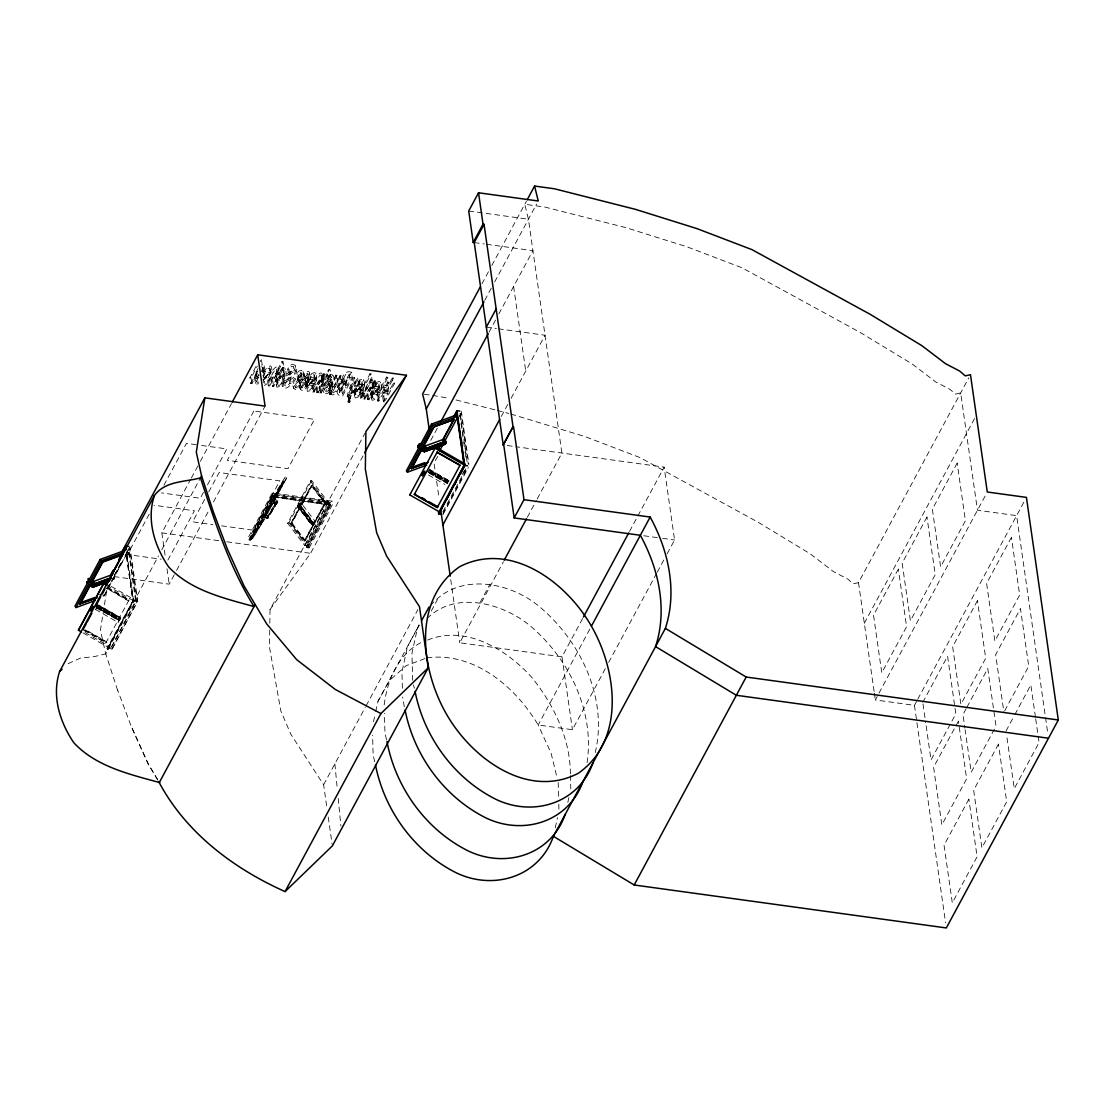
<?xml version="1.0" encoding="UTF-8"?>
<svg xmlns="http://www.w3.org/2000/svg" width="1114" height="1114" viewBox="0 0 1114 1114"><rect width="100%" height="100%" fill="white"/><g stroke="black" fill="none" stroke-linecap="round" stroke-linejoin="round"><path stroke-width="0.75" stroke-dasharray="5 3.75" d="M274.295 497.178C271.607 493.237 268.265 501.105 272.303 500.868M282.274 380.988C281.369 372.703 294.11 373.566 293.553 366.353L291.395 366.409L288.972 369.291L289.793 375.084L288.596 374.917L287.76 369.124C291.436 359.822 299.722 366.046 295.683 374.207C294.319 380.375 285.295 379.164 284.711 385.5L286.785 386.363L289.877 383.244L289.055 377.451L290.253 377.618L291.088 383.411C288.373 389.803 280.143 390.457 282.274 380.988C283.959 385.152 289.334 380.194 290.253 377.618M283.109 386.781C282.859 377.2 299.986 378.314 293.831 367.007M269.727 630.051L269.463 647.123L280.798 710.843L290.768 734.154L323.617 784.757L327.015 808.527M269.825 623.227L270.034 609.567L365.086 433.04M293.748 388.494C291.381 385.444 310.514 374.443 298.886 379.944L298.051 374.151C304.985 369.305 297.828 377.897 294.333 378.732C289.724 384.065 295.419 395.651 300.153 385.848L299.332 380.055L297.73 379.777L296.895 373.984C297.758 369.486 305.542 368.957 302.103 374.429C298.719 379.122 289.362 379.428 296.046 387.964L298.998 385.695L298.176 379.902L295.948 382.102L294.444 381.503M302.911 371.547C308.118 380.807 298.037 382.018 295.28 387.296M308.007 379.192L312.574 379.818L313.41 385.611L308.829 384.984L308.007 379.192L311.906 373.399L315.541 372.299C318.785 378.663 315.109 390.903 307.367 391.362L305.918 380.96L304.317 380.682L303.481 374.889C304.359 370.391 312.129 369.862 308.703 375.334C305.32 380.027 295.962 380.334 302.632 388.87L305.598 386.6L304.763 380.807L302.535 383.007L301.031 382.408M332.348 382.659L330.997 382.074L328.992 384.079L327.46 373.956L326.305 373.803L327.836 383.926L329.438 384.191L330.259 389.997C327.251 397.67 320.038 391.78 326.625 387.226C334.103 388.689 333.768 371.254 328.17 378.287L327.001 378.133C327.864 373.636 335.648 373.106 332.223 378.565C328.839 383.272 319.467 383.564 326.151 392.114L329.103 389.83L328.282 384.038L326.054 386.238L324.55 385.653M333.016 375.683C338.224 384.957 328.143 386.168 325.385 391.446M295.391 365.81C295.6 375.71 278.472 373.608 284.711 385.5M278.013 368.024L277.985 368.901L281.884 361.646L283.04 361.813L283.875 367.606L273.626 386.628L272.47 386.474L271.635 380.668C271.398 378.022 280.491 370.168 275.604 368.831L268.641 380.264L269.463 386.057L268.307 385.89L267.485 380.097C268.613 375.265 279.948 356.438 278.806 374.694L282.719 367.439L281.884 361.646M278.806 374.694C276.286 366.186 268.836 386.711 268.307 385.89M303.44 501.161C306.044 500.311 299.791 501.342 303.537 501.203C305.139 499.253 298.455 508.081 301.908 503.333M342.054 379.484C342.304 375.028 346.593 370.015 351.467 372.285L352.289 378.078L342.583 396.111C333.838 396.988 336.344 382.45 342.277 380.208L342.054 379.484L343.098 386.001L340.104 388.605L337.946 393.994M322.419 375.084C320.024 366.395 312.366 387.031 311.934 386.224L312.755 392.017L313.911 392.17L320.874 380.737C325.761 382.074 316.682 389.942 316.919 392.588L318.075 392.741L325.288 379.345L324.453 373.552L323.366 373.399L322.419 375.084L323.255 380.877L324.188 379.192L323.366 373.399M323.255 380.877L322.461 374.179M373.26 382.074C370.865 373.385 363.206 394.022 362.76 393.214L363.596 399.007L364.751 399.16L371.714 387.742C376.602 389.078 367.509 396.932 367.745 399.578L368.901 399.745L376.114 386.335L375.293 380.542L374.193 380.389L373.26 382.074L374.081 387.867L375.028 386.182L374.193 380.389M374.081 387.867L373.287 381.169M280.756 378.161L279.92 372.368C290.281 361.521 276.787 388.118 277.456 376.936L276.369 376.783L275.506 380.027L276.885 387.171C284.404 386.391 288.206 374.415 284.878 368.066L282.232 368.288L278.834 372.215L279.656 378.008L280.756 378.161C292.147 367.383 274.796 398.909 276.968 378.871M301.866 388.201L303.356 385.347L308.968 382.032L310.221 377.688L307.311 377.312L304.317 380.682M261.581 366.743L262.723 367.62L261.748 371.004M262.723 367.62L263.35 374.833M263.029 375.738L266.566 369.597L269.699 367.857L269.811 370.043L267.221 375.181L264.826 377.632L263.155 376.936L263.99 382.729C267.304 367.397 276.843 375.766 264.686 383.648M258.921 382.046C254.284 384.372 255.385 373.844 257.445 371.394M256.693 381.726L258.88 376.142M312.574 379.818C312.129 381.893 307.199 386.391 307.394 381.907L305.96 384.093L306.796 389.9M307.394 381.907C306.211 389.385 310.068 392.532 313.41 385.611M360.309 386.391C359.864 388.452 354.934 392.964 355.129 388.48L353.695 390.666L355.101 397.935C362.844 397.475 366.52 385.221 363.261 378.857L359.641 379.971L355.742 385.75L356.564 391.543L361.145 392.184L360.309 386.391L355.742 385.75M355.129 388.48C353.932 395.957 357.803 399.091 361.145 392.184M371.992 391.585L372.048 390.805L370.628 393.005L372.034 400.26C379.777 399.801 383.439 387.561 380.194 381.197L376.56 382.297L372.661 388.09L377.242 388.716L378.064 394.509C375.362 400.01 370.725 400.427 371.992 391.585C373.037 394.913 376.574 390.332 377.242 388.716M372.048 390.805L372.912 398.018M276.342 385.82L277.191 382.575L276.369 376.783M338.767 386.892L341.33 382.074L345.103 381.726L345.925 387.519L342.43 394.008L339.826 393.423L338.767 386.892L341.608 388.215L345.103 381.726M339.603 392.699L342.151 387.867L345.925 387.519M348.696 394.426C350.339 395.094 351.592 401.179 349.726 400.636C345.243 391.515 355.004 385.138 359.098 378.314L357.845 378.147L350.743 387.951L351.578 393.743L358.666 383.94L357.845 378.147M349.518 400.218L350.381 397.03L359.933 384.107L359.098 378.314M350.52 400.817L349.518 402.669L348.236 402.488L347.303 394.885L353.347 377.521L354.586 377.688L355.408 383.494L351.578 393.743M348.028 401.778L354.182 383.313L353.347 377.521M277.804 384.664L276.787 371.129M300.334 389.399C297.981 386.349 317.1 375.348 305.473 380.849L304.651 375.056C311.572 370.21 304.428 378.802 300.933 379.651C296.31 384.971 302.005 396.556 306.74 386.753L305.598 386.6M331.512 376.866C328.477 381.935 318.757 383.467 323.854 392.643M354.531 396.459L353.834 389.468M371.449 398.798L370.753 391.794M272.665 500.242L270.939 498.933M343.474 378.607L345.758 374.318L349.225 374.067L350.047 379.86L346.955 385.611L344.546 385.068L343.474 378.607L346.12 379.818L349.225 374.067M344.31 384.4L346.579 380.111L350.047 379.86M106.582 591.186L100.413 630.259L105.705 653.918M316.919 392.588L316.084 386.795C315.847 384.149 324.94 376.281 320.038 374.945L313.076 386.377L313.911 392.17M367.745 399.578L366.924 393.785C366.687 391.139 375.78 383.286 370.878 381.949L363.916 393.367L364.751 399.16M337.055 375.279L331.805 385.026L332.808 392.81L335.439 391.474L340.898 381.489L340.062 375.697L341.218 375.85L342.054 381.642C341.051 386.238 329.605 405.259 330.524 387.352L329.786 388.675L330.607 394.467L329.521 394.314L328.686 388.521L335.899 375.126L337.055 375.279L337.89 381.072L332.501 392.379M313.549 377.924L310.179 377.465L313.87 373.844L314.385 383.717L311.001 383.258L309.497 372.452M314.496 375.014L315.318 380.807L314.385 383.717M362.231 381.587L361.284 384.497L362.12 390.29L358.736 389.83L357.9 384.038L359.933 381.211L362.106 380.751L363.053 387.38L362.12 390.29M379.15 383.912L378.217 386.823L379.052 392.615L375.669 392.156L374.833 386.363L376.852 383.55L379.025 383.091L379.985 389.705L379.052 392.615M327.767 371.185C329.8 365.127 332.306 374.958 329.619 377.117C326.318 376.852 327.6 371.241 329.8 369.458M328.602 376.978L329.605 375.112L330.635 375.251M373.469 721.802L375.334 713.294M375.71 711.595L377.938 701.402L419.129 624.912L417.513 627.892L411.943 653.375L412.723 681.726M384.177 704.939C387.185 680.278 398.158 654.21 421.259 642.472M555.259 827.841L557.487 817.634M567.82 802.484L568.934 797.387M587.078 762.7C594.876 710.467 568.377 657.163 528.342 624.313C500.562 602.688 455.403 590.921 427.442 618.131M595.21 752.618C608.23 698.144 580.338 640.258 538.341 605.738C508.054 581.118 457.645 572.54 430.269 605.932M263.196 376.295L263.377 375.515M273.974 497.763C271.287 498.362 273.39 495.187 272.568 496.872M300.251 505.185C299.889 499.991 295.447 509.112 299.945 505.603C298.942 500.673 305.027 504.182 300.251 505.185L313.466 522.396L312.338 524.513L298.023 505.84M303.314 500.98C300.139 507.441 306.42 498.682 301.936 501.551M350.743 387.951L354.586 377.688M262.444 372.076L264.185 365.907L263.057 364.835L261.553 365.141M263.364 380.166L267.917 373.218L270.451 371.658L271.9 371.965C272.958 377.033 268.934 383.146 264.394 385.5M276.119 502.72C270.089 498.947 277.665 506.438 277.275 500.548L266.608 518.219L264.394 516.938L274.239 500.632L276.954 502.358L267.43 518.692L277.762 501.606L268.293 516.423M277.275 500.548L275.019 499.337L274.378 500.367L276.676 501.592M272.596 500.353C269.31 500.659 269.936 495.646 272.429 496.941M274.016 497.707L273.891 495.479L285.309 476.889L286.785 477.739L264.06 519.946L252.641 538.535L249.968 537.519L273.125 494.532L330.538 502.428L306.475 547.239L307.673 547.406L330.83 504.405L273.403 496.51M300.515 504.196L301.908 503.333M96.472 608.077L119.087 620.707L120.744 617.741L98.533 604.944M107.111 588.624L109.52 584.168M114.324 575.242L120.73 563.35M126.328 552.934L128.737 548.478L136.256 601.045L110.648 648.627L135.63 600.822L128.416 550.441L103.268 597.146L103.115 596.06L103.992 596.185L129.614 548.603L137.147 601.17L111.679 649.838L107.264 649.239L107.111 648.139L133.694 599.318L108.699 584.934M107.097 589.028L113.628 576.913M114.436 575.395L120.966 563.28M125.033 555.719L129.934 546.626L137.774 601.379L111.679 649.838M163.911 485.203L186.442 443.358L198.222 444.973M113.795 579.642L114.742 577.038L113.684 579.628M149.206 514.208L127.469 554.563L161.154 559.2M165.039 555.092L161.85 532.854L190.522 479.591M191.343 478.059L199.545 462.853M200.367 461.321L231.503 403.491M82.965 629.786L105.83 642.945L129.168 599.764L106.303 586.605M95.581 609.497L118.028 622.42L119.95 618.618L96.584 605.362M257.418 373.399L251.903 383.634L250.747 383.481L249.926 377.688L257.014 364.515M251.903 383.634L251.082 377.841L257.376 366.144M126.815 553.198L133.61 600.683L107.988 648.264L133.694 599.318M107.264 649.239L133.36 600.78L126.745 554.577M250.747 383.481L257.835 370.308M117.611 690.332L105.76 653.821L158.48 555.9M161.781 549.787L200.492 477.878M263.447 372.508L267.095 367.425L270.34 365.838L271.468 366.91L272.303 372.703M263.183 378.036L265.076 372.814L264.185 365.907M203.514 492.263L200.297 498.237L161.572 492.903M207.538 484.785L226.852 448.914L199.907 445.21M167.88 560.119L194.435 510.797L154.024 505.241M204.684 499.42L192.625 521.839L212.83 524.624M208.708 491.942L219.18 472.517L279.795 480.858L253.24 530.18L221.24 525.78M269.463 386.057L276.425 374.624C281.327 375.961 272.234 383.815 272.47 386.474M273.626 386.628L272.791 380.835L283.04 361.813M114.157 576.592L169.203 584.168L175.747 571.997M176.569 570.479L208.527 511.131M213.442 501.996L265.076 406.123M308.829 384.984L313.535 378.495L315.708 377.757L316.724 378.844M311.001 383.258L313.911 379.79L315.318 380.807M312.755 392.017C314.761 392.072 318.785 374.401 323.283 379.971M318.075 392.741L317.239 386.948L324.453 373.552M319.913 392.991L327.126 379.596L328.282 379.749L321.069 393.158L319.913 392.991L319.091 387.199L326.305 373.803M321.069 393.158L320.247 387.366L327.46 373.956M248.687 536.697L272.262 492.917L332.069 501.147L332.543 504.447L308.968 548.227L307.77 548.06L307.297 544.76L330.454 501.773L273.027 493.864L249.884 536.864L250.358 540.165L249.16 539.998L248.687 536.697L249.884 536.864M249.16 539.998L272.735 496.217L272.262 492.917M264.06 519.946L262.444 519.054L282.9 481.067L284.376 481.916L275.506 496.384L273.891 495.479L250.26 539.51L251.458 539.663L251.165 537.686L273.891 495.479L328.922 503.055L329.201 505.032L272.276 496.482L270.925 499.016M250.358 540.165L273.501 497.164L273.027 493.864M329.521 394.314L336.734 380.918L335.899 375.126M251.458 539.663L285.309 476.889M340.062 375.697L334.604 385.681L333.17 387.115L331.68 386.586M252.641 538.535L275.506 496.384M341.218 375.85C338.74 377.409 335.787 392.142 330.524 388.09M284.376 481.916L263.921 519.904L255.05 534.358L253.574 533.509M266.859 517.759L267.666 515.879M266.608 518.219L267.736 516.102M267.151 518.539L268.404 516.311M276.216 501.941L275.506 503.25L276.244 503.681L277.483 501.453M276.759 503.709L277.818 501.732M351.467 372.285L341.761 390.318L337.974 389.705L337.11 388.187M349.518 402.669L348.696 396.876L349.685 395.024M356.564 391.543L361.27 385.068L363.442 384.33L364.459 385.416M358.736 389.83L361.646 386.363L363.053 387.38M307.394 545.428L304.916 545.735L287.607 523.19L310.333 480.983L311.614 480.51L328.922 503.055L306.197 545.261L306.475 547.239M287.607 523.19L288.902 522.717L311.614 480.51M299.053 504.419L297.675 506.619L311.558 524.778L312.992 522.577L298.803 504.503L312.992 522.577M312.226 523.427L299.958 505.199L298.608 506.759L299.638 504.67L298.858 506.118M359.766 392.796L370.015 373.775L371.171 373.942L371.992 379.735L361.758 398.756L360.602 398.589L359.766 392.796L360.922 392.964L371.171 373.942M290.67 523.58L311.126 485.593L312.407 485.133L325.859 502.665L305.417 540.652L304.122 541.112L290.67 523.58L291.952 523.107L312.407 485.133M360.602 398.589L370.837 379.568L370.015 373.775M363.596 399.007C365.587 399.063 369.625 381.392 374.123 386.962M368.901 399.745L368.08 393.938L375.293 380.542M378.064 394.509L373.496 393.883L378.203 387.394L380.361 386.655L381.392 387.742M375.669 392.156L378.579 388.689L379.985 389.705M384.608 401.903L383.411 401.736L387.895 393.395L387.073 387.602L382.492 386.976L383.313 392.769L378.83 401.11L377.618 400.943L376.797 395.15L386.502 377.117L387.714 377.284L388.535 383.077L384.358 390.819L388.939 391.46L393.117 383.703L392.295 377.911L393.493 378.078L394.314 383.87L385.416 400.399M378.83 401.11L377.994 395.317L382.492 386.976M384.358 390.819L383.536 385.026L387.714 377.284M311.586 523.664L312.937 522.104L311.558 524.736L297.633 506.578M377.618 400.943L387.338 382.91L386.502 377.117M298.162 505.589L312.393 524.026L313.173 522.577M304.122 541.112L324.578 503.138L325.859 502.665M383.411 401.736L382.575 395.943L387.073 387.602M388.939 391.46L388.118 385.667L392.295 377.911M384.4 400.455L383.773 396.111L393.493 378.078M304.916 545.735L327.627 503.528L328.922 503.055M308.968 548.227L308.494 544.927L332.069 501.147M307.77 548.06L330.928 505.074L330.454 501.773M270.034 609.567L310.583 553.324L363.846 454.401M481.93 283.847L488.517 271.607M491.817 265.494L526.407 201.244M484.757 300.32L491.344 288.08M494.644 281.953L536.6 204.029M430.77 440.364L437.329 428.18M489.004 332.195L495.577 320.01M498.849 313.911L532.924 250.65L485.969 244.189M437.774 456.378L434.655 461.809L434.502 460.723M459.4 416.232L461.001 413.252L468.284 464.134M462.143 474.522L464.58 469.997M442.829 511.799L466.042 468.674M442.912 513.401L467.727 467.309M443.066 514.501L468.34 467.56M501.314 416.441L507.831 404.34M511.075 398.297L545.038 335.23L498.083 328.769M323.617 784.757L365.267 707.39M366.088 705.872L417.834 609.748M431.299 610.987L437.44 599.555M480.037 602.59L490.049 584.014M582.594 618.59L561.999 656.842L459.762 642.778L503.417 561.679M527.312 517.314L536.363 500.478M537.199 498.947L561.902 453.05L528.426 219.221L524.778 204.294L544.69 207.023L625.734 227.604L687.046 246.807L742.119 267.847L860.398 332.571L912.074 363.916L935.802 381.991L949.866 389.301L955.436 394.105L960.658 392.936L977.465 510.24L1016.609 515.629L1047.745 733.082M629.549 531.378L664.153 467.128L515.712 446.7M589.793 629.145L538.187 724.991L551.11 753.203L557.014 777.614M427.024 657.803C474.369 651.787 515.336 686.656 538.187 724.991L572.429 729.712L605.375 668.511M608.676 662.384L656.452 573.64M657.288 572.123L663.874 559.882M667.175 553.755L674.583 539.984L664.153 467.128M874.086 691.432L858.504 582.65L968.846 377.743M864.325 623.269L974.653 418.349M916.919 700.748L914.455 705.343L875.312 699.954L985.639 495.048M917.741 699.23L1024.783 500.437M922.782 702.321L947.582 656.243L955.84 713.865L951.036 722.777M950.242 724.267L931.026 759.943L925.929 724.351M966.158 708.657L962.956 714.603L964.891 728.166M966.952 707.181L987.77 668.525L996.013 726.147M994.412 729.127L971.213 772.225L965.142 729.865M1004.703 710.788L1028.723 666.2L1020.466 608.578L995.651 654.656L1003.909 712.278M1006.026 730.993L1014.019 716.121M1014.826 714.631L1030.826 684.915L1035.449 717.11M419.073 625.567L407.515 646.454L401.945 671.951L402.446 690.29M377.938 701.402L389.482 680.515L406.234 665.629L425.437 658.402M330.607 394.467L331.359 393.145L330.524 387.352M270.758 500.116L271.162 499.378L270.827 500.033M289.793 375.084L292.717 371.965L294.653 372.814M289.055 377.451L285.964 380.57L283.875 379.707M297.73 379.777C298.413 377.757 302.618 373.928 303.732 377.34M327.836 383.926C328.519 381.893 332.724 378.064 333.852 381.475M276.954 502.358L267.694 517.62L266.956 517.202M279.656 378.008L283.736 373.719L286.103 374.596M95.428 609.79L96.626 607.784M129.168 599.764L128.458 600.919L105.593 587.746M98.923 606.169L118.418 619.941L119.198 618.493M118.028 622.42L119.087 620.707M120.34 618.381L119.351 620.289L96.834 607.158M120.744 617.727L96.932 604.317M105.83 642.945L106.526 641.803L85.096 629.466M288.596 374.917C289.445 372.438 294.778 367.3 296.227 371.603M275.13 496.162L284 481.708L263.558 519.695L254.674 534.149L283.262 481.276L253.936 533.731L262.82 519.263M275.367 496.329L286.785 477.739M251.165 537.686L262.584 519.096M266.678 517.648L276.495 501.481L275.715 502.929M277.289 502.72L267.569 518.678L268.627 516.701L265.522 514.835M299.332 380.055C298.566 382.144 294.249 386.098 292.912 382.701M305.918 380.96C305.152 383.049 300.836 387.004 299.499 383.606M329.438 384.191C328.672 386.279 324.355 390.234 323.018 386.85M257.975 368.539L254.354 376.518L255.649 384.191L258.727 383.703M258.81 374.332L256.081 379.164L255.245 383.439M300.293 504.043L300.362 504.837M259.311 375L257.028 376.824L255.872 375.933M258.81 377.145L256.276 378.704L254.41 377.632M306.935 388.702L308.216 387.7M354.656 395.261L355.951 394.272M371.589 397.601L372.884 396.598M261.539 371.449L263.879 370.628L265.007 371.7M302.214 501.676L302.075 500.896M68.121 663.666L80.375 658.096L94.161 656.647L105.76 653.821M427.651 640.063C465.875 624.355 507.009 649.685 532.158 677.813C553.839 705.051 570.243 738.498 570.382 773.882M299.053 503.612L301.086 502.818M299.429 503.667L301.365 502.957M297.911 505.728L299.847 505.018M300.39 504.921L302.326 504.21M313.466 522.396L315.401 521.7L302.186 504.475M312.393 524.026L298.287 505.338M312.338 524.513L314.259 523.803L299.471 504.726M858.504 582.65L853.282 583.833L847.712 579.029L833.648 571.705L809.92 553.63L758.244 522.299L639.965 457.562L584.892 436.535L510.463 413.893M348.696 396.876L347.192 395.985M262.848 379.735C268.056 378.398 271.078 371.881 271.468 366.91M468.716 211.006L528.426 219.221M474.23 242.573L484.284 243.952M486.345 327.154L496.398 328.546M282.719 367.439L283.875 367.606M370.837 379.568L371.992 379.735M287.76 369.124L288.972 369.291M352.289 378.078C347.317 375.697 342.36 381.378 343.098 386.001M387.338 382.91L388.535 383.077M393.117 383.703L394.314 383.87M383.536 385.026L388.118 385.667M296.895 373.984L298.051 374.151M303.481 374.889L304.651 375.056M278.834 372.215L279.92 372.368M324.188 379.192L325.288 379.345M336.734 380.918L337.89 381.072M340.898 381.489L342.054 381.642M354.182 383.313L355.408 383.494M358.666 383.94L359.933 384.107M375.028 386.182L376.114 386.335M357.9 384.038L361.284 384.497M374.833 386.363L378.217 386.823M424.281 394.231L429.252 394.927M432.58 395.373L449.276 398.352M383.313 392.769L387.895 393.395M249.926 377.688L251.082 377.841M267.485 380.097L268.641 380.264M271.635 380.668L272.791 380.835M289.877 383.244L291.088 383.411M311.934 386.224L313.076 386.377M316.084 386.795L317.239 386.948M319.091 387.199L320.247 387.366M328.686 388.521L329.786 388.675M362.76 393.214L363.916 393.367M366.924 393.785L368.08 393.938M376.797 395.15L377.994 395.317M382.575 395.943L383.773 396.111M277.191 382.575L278.291 382.729M298.998 385.695L300.153 385.848M329.103 389.83L330.259 389.997M507.162 445.516L514 446.463M643.767 535.75L660.894 538.104M662.593 538.341L674.583 539.984M272.735 496.217L332.543 504.447M273.501 497.164L330.928 505.074M307.297 544.76L308.494 544.927M161.85 532.854L219.973 540.847M226.81 541.794L310.583 553.324M99.425 594.472L103.839 595.085L103.992 596.185M137.147 601.17L132.733 600.557L126.174 554.772M133.36 600.78L137.774 601.379M110.481 647.526L107.835 647.164L81.378 631.93M107.111 648.139L111.525 648.752M456.002 399.954L495.702 410.022M497.345 410.453L508.82 413.461M428.458 468.729L449.165 480.691M429.795 469.816L449.012 480.969M429.628 470.15L448.872 481.234M430.965 471.278L448.719 481.513M430.812 471.556L448.58 481.777M427.971 470.024L448.329 481.749M430.672 471.835L448.427 482.056M430.519 472.099L446.798 481.485M430.38 472.378L446.658 481.749M429.572 472.183L447.215 482.334M428.751 471.793L446.422 482.167M428.222 471.821L447.675 483.03M427.191 471.487L447.549 483.211M428.556 472.461L447.466 483.351M429.517 473.297L447.48 483.643M428.458 475.01L444.932 484.493M273.111 502.734L275.172 504.28L272.958 502.999M106.526 585.226L132.984 600.46L126.258 553.435M107.557 587.719L128.987 600.056M107.209 588.289L128.639 600.627M97.893 605.445L120.451 618.284M99.578 606.629L120.298 618.548M96.472 605.194L120.159 618.827M96.319 605.473L120.006 619.106M96.18 605.738L119.852 619.37M97.517 606.865L119.713 619.649M96.723 606.684L118.766 619.37M97.364 607.144L119.477 620.066M95.804 606.824L119.073 620.233L95.72 606.977M84.915 629.744L106.359 642.096M84.567 630.315L105.997 642.667M85.026 632.474L108.545 646.023M430.31 470.818L447.313 482.153M310.333 480.983L327.627 503.528M311.126 485.593L324.578 503.138M298.691 504.6L312.63 522.758M298.552 504.851L312.491 523.009M298.427 505.088L312.366 523.26M297.898 506.076L311.823 524.248M297.758 506.327L311.85 524.68M291.952 523.107L305.417 540.652M288.902 522.717L306.197 545.261M263.238 372.647L263.558 373.413M157.631 779.647L148.301 764.009L131.522 726.927M157.812 780.134L148.246 764.107L131.466 727.024L117.666 690.234M413.517 684.985L414.311 688.243M404.298 706.805L402.641 696.974M386.544 739.793L384.971 733.291L384.414 713.28M374.722 761.753L373.148 755.25L372.591 735.24M275.506 380.027L276.063 381.378C281.619 381.475 284.738 373.524 285.281 368.79M370.628 393.005L371.199 394.467C376.88 394.816 380.083 386.711 380.556 381.949M353.695 390.666L354.28 392.142C359.961 392.49 363.15 384.386 363.624 379.623M305.96 384.093L306.545 385.569C312.226 385.917 315.415 377.813 315.889 373.051M1035.686 718.809L1039.084 742.537L1014.269 788.615L1006.513 734.377M923.019 704.02L925.692 722.652M914.455 705.343L945.591 922.81M874.337 693.145L875.312 699.954M513.624 286.493L525.738 371.073M561.999 656.842L572.429 729.712M461.307 411.289L468.91 464.329M460.11 413.141L467.407 464.009M459.803 415.104L460.764 421.83M461.001 423.501L463.41 440.295M463.647 441.979L464.858 450.376M465.095 452.047L466.293 460.444M434.154 464.051L439 497.888M450.71 579.6L459.762 642.778M372.243 382.589L373.065 388.382M372.062 384.233L373.496 393.883M360.922 392.964L361.758 398.756M355.074 389.259L355.993 395.693M349.559 391.237L350.381 397.03M346.12 379.818L346.955 385.611M341.608 388.215L342.583 396.111M331.805 385.026L332.64 390.819M330.621 379.052L331.457 384.845M321.403 375.585L322.238 381.378M321.222 377.242L322.057 383.035M307.993 373.622L308.829 379.414M307.116 375.808L307.937 381.615M307.339 382.687L308.258 389.12M301.407 372.717L302.242 378.509M300.515 374.903L301.351 380.696M283.833 370.475L284.669 376.267M276.954 369.472L277.79 375.265M270.02 368.623L270.855 374.429M328.226 817.022L332.125 844.189M262.152 364.612L261.317 358.819L260.161 358.666L260.579 361.563M166.989 568.781L169.203 584.168M334.868 763.842L337.208 788.016M338.21 798.376L340.884 826.003M570.424 775.539L570.8 788.879M558.198 782.488L558.601 797.499M558.796 804.169L558.977 810.839M331.359 393.145L331.359 393.883M301.393 503.751L301.852 504.363L301.407 503.681M253.853 411.024L227.284 460.347L287.913 468.688L314.468 419.365L253.853 411.024M299.123 507.288L301.045 506.592L299.123 507.288M311.447 485.481L290.991 523.469L304.442 541L324.898 503.013L311.447 485.481M312.087 485.244L291.631 523.232L305.083 540.763L325.539 502.776L312.087 485.244M898.344 569.115L873.529 615.193L881.773 672.814L906.587 626.736L898.344 569.115M926.973 517.063L902.173 563.141L910.416 620.763L935.231 574.685L926.973 517.063M957.163 463.118L932.362 509.195L940.606 566.817L965.42 520.739L957.163 463.118M977.451 600.641L952.637 646.719L960.895 704.34L985.695 658.263L977.451 600.641M1011.428 537.366L986.614 583.444L994.872 641.065L1019.672 594.987L1011.428 537.366M958.402 721.176L933.588 767.254L941.845 824.875L966.646 778.797L958.402 721.176M968.86 799.142L944.045 845.22L952.303 902.841L977.117 856.763L968.86 799.142M998.45 744.124L973.65 790.202L981.894 847.838L1006.708 801.76L998.45 744.124"/><path stroke-width="1.5" d="M424.364 448.97L423.195 446.505L424.713 445.948L426.314 448.023C424.197 447.522 421.231 453.788 424.894 450.655L445.767 443.205M257.724 354.795L265.076 406.123L204.865 397.837L196.287 452.2L201.578 475.859L213.484 512.273L227.34 548.965L244.119 586.048L266.747 623.951L296.7 659.683L335.37 689.51L380.932 713.545L428.236 667.829L419.477 606.698L386.642 556.109L376.671 532.784L365.336 469.064L365.907 431.522L406.457 375.265L257.724 354.795L232.325 401.973M201.578 475.859L200.492 477.878C184.464 482.251 165.359 480.663 154.331 495.633L59.599 671.575C51.564 695.972 59.836 722.318 73.914 742.843C96.096 766.641 129.516 774.244 159.72 782.599M154.331 495.633C146.296 520.029 154.567 546.389 168.646 566.915C190.731 590.601 223.984 598.246 254.062 606.559C229.442 566.887 214.891 522.006 200.492 477.878M375.502 765.012C384.441 810.602 414.631 852.057 456.406 872.889C493.711 890.768 539.218 876.927 553.407 836.336L665.378 628.38C677.549 591.116 668.553 550.65 650.158 517.049L523.998 499.685L514.181 517.913L640.341 535.277C658.736 568.892 667.732 609.358 655.561 646.607L736.354 695.275L1048.483 738.22M93.325 581.285L94.774 583.652L93.325 581.285L91.445 582.149L90.331 584.725M91.863 609.288L90.777 611.015L93.423 606.364M424.81 471.027L422.276 475.525L423.097 474.23M125.771 550.079L100.135 559.437L74.986 606.141L76.058 607.534L95.275 600.516M76.058 607.534L101.207 560.829L123.626 552.641M97.029 597.995L79.888 603.802L89.593 585.797M92.016 581.285L102.53 561.776L122.456 554.494L111.414 575.854M80.152 604.15L102.794 562.124L122.735 554.842M94.927 583.36L93.116 584.14L91.724 586.813L109.478 580.561M109.91 579.74L92.685 585.783L93.548 584.182L111.08 577.706M92.81 585.95L93.687 584.349L110.063 578.208M93.785 586.201L94.049 584.056L94.579 584.753L93.144 587.175L94.105 584.572L111.567 578.194M93.353 586.284L109.771 580.018M81.378 631.93L78.44 630.232L103.588 583.527L104.284 582.385L107.236 584.084M104.284 582.385L78.44 630.232M122.094 551.541L204.865 397.837M122.261 552.071L125.52 546.013L128.458 546.431M110.62 574.824L113.043 570.312M118.697 559.813L120.312 556.805M122.805 552.447L125.2 547.991M106.29 584.516L107.919 581.522M110.342 577.01L122.456 554.494M106.568 584.864L108.991 580.366M83.146 629.494L86.377 623.492M87.003 622.28L91.849 613.271M95.901 605.765L100.747 596.756M102.544 593.47L104.967 588.958M159.33 782.488L255.148 604.526M553.407 836.336L634.2 884.989L946.329 927.948L1058.3 719.992L1026.426 497.387L987.283 492.012L970.475 374.708L965.253 375.878L959.683 371.073L945.619 363.749L921.891 345.688L870.215 314.343L751.936 249.62L696.863 228.579L635.537 209.376L554.507 188.795L534.581 186.052L538.243 200.993L478.533 192.778L468.716 211.006L473.213 242.434L474.23 242.573L484.047 224.346L483.03 224.206L473.213 242.434M364.654 452.883L406.457 375.265M480.287 286.911L422.624 394.008L426.272 408.949L429.35 430.45M527.228 199.726L534.581 186.052M426.272 408.949L483.936 301.838M441.59 514.292L438.651 513.888L438.498 512.802L439.376 512.913L464.371 465.123L457.158 414.742L431.522 424.1L406.373 470.804L407.432 472.183L426.662 465.179M407.432 472.183L432.58 425.478L456.615 416.72M486.345 327.154L496.162 308.926M426.871 463.215L411.275 468.465L433.095 427.929M411.539 468.813L434.182 426.773L454.108 419.505L434.182 426.773M426.314 448.023L424.713 445.948M424.559 446.241L444.138 439.097L445.725 441.172L424.935 448.831L424.197 450.613L425.061 449.012L445.224 441.423L444.361 443.038M425.172 450.864L425.423 448.719L425.952 449.402L424.531 451.838M424.225 451.56L425.478 449.234L446.129 441.687L445.182 444.305L424.225 451.56L445.475 443.748M440.615 422.081L488.197 333.713M439.222 511.827L409.827 494.894L435.671 447.048L463.605 463.132M453.635 416.733L456.907 410.676L459.845 411.08M454.985 415.619L456.587 412.653L457.464 412.765L455.863 415.745M437.677 449.179L439.292 446.185M442.523 440.169L453.844 419.156M437.941 449.527L440.364 445.029M442.801 440.517L454.108 419.505M414.352 494.435L437.161 452.117L460.026 465.29L437.217 507.608L414.352 494.435L414.868 493.586M439.557 450.78L444.653 441.701L445.182 442.383M445.238 440.239L457.408 417.639M444.486 443.205L445.363 441.604M446.129 441.687L445.071 444.291M438.498 512.802L464.12 465.22L456.587 412.653M438.651 513.888L464.747 465.429L456.907 410.676M440.183 511.437L441.785 508.457M446.589 499.532L450.585 492.096M454.596 484.674L456.183 481.694M460.193 474.258L464.998 465.332M442.885 524.959L499.685 419.463M513.039 426.746L503.222 444.973L513.039 426.746L484.047 224.346M158.689 781.596C185.606 832.52 233.286 868.419 285.059 891.59L380.932 713.545M428.236 667.829L332.362 845.888L285.059 891.59M504.238 560.147L526.49 518.846M583.416 617.059L628.728 532.91M591.409 626.165C566.497 582.246 510.574 540.318 459.441 566.817C412.138 600.195 420.758 669.444 446.352 713.921C471.264 757.84 527.187 799.768 578.319 773.283C625.622 739.891 617.003 670.642 591.409 626.165L650.158 517.049M634.2 884.989L746.171 677.034L1058.3 719.992M421.649 620.428L429.071 606.991M592.982 762.812C578.793 803.403 533.3 817.258 495.995 799.365C454.22 778.533 424.03 737.092 415.09 691.488M582.984 781.387C568.794 821.979 523.302 835.82 485.996 817.941C444.221 797.109 414.032 755.668 405.092 710.064M565.23 814.376C551.04 854.967 505.533 868.809 468.228 850.929C425.896 829.86 395.651 787.64 386.934 741.423M435.671 447.048L434.975 448.19L464.371 465.123L465.067 463.981M409.827 494.894L410.523 493.753M437.51 451.546L436.98 452.409L460.026 465.29M437.217 507.608L437.913 506.466M59.599 671.575L62.036 669.305M423.111 451.309L421.482 449.346L423.139 448.872M425.478 449.234L446.324 441.952M424.643 450.167L446.352 442.105M425.409 450.195L446.213 442.383M425.269 450.474L445.92 442.926M424.977 451.017L445.614 443.483M424.671 451.56L445.322 444.026M93.172 581.578L112.751 574.434M413.809 466.655L424.545 462.742M411.275 468.465L428.152 462.31M94.105 584.572L110.189 579.029L93.256 585.518M92.685 585.783L110.063 579.461M92.838 586.897L109.325 580.84M93.297 586.897L109.172 581.104M93.047 587.162L109.033 581.383M80.89 602.549L94.704 597.522M79.888 603.802L96.765 597.647M425.952 449.402L430.561 448.023M94.579 584.753L100.72 582.901M422.512 475.762L422.54 475.065M464.12 465.22L467.685 465.847M422.457 475.01L422.22 475.692M422.011 497.693L424.88 499.351M429.168 501.815L437.732 506.745M414.519 494.156L437.384 507.316M103.588 583.527L106.526 585.226M665.378 628.38L746.171 677.034M421.301 445.182C420.981 441.506 416.19 444.709 419.435 448.677M89.928 580.519C84.831 578.737 91.919 576.091 86.989 582.636M431.522 424.1L432.58 425.478M423.292 446.463L424.88 448.552M421.719 449.388L423.306 451.462M100.135 559.437L101.207 560.829M91.905 581.814L93.506 583.889M91.39 582.232L92.991 584.307M90.137 584.572L91.933 586.799M513.554 426.815L523.998 499.685M478.533 192.778L483.03 224.206M503.737 445.043L514.181 517.913M474.23 242.573L503.222 444.973M461.349 439.905L461.837 443.288M440.949 511.423L450.223 576.175M125.52 546.013L126.007 549.439M86.711 581.647L86.711 581.689M86.6 582.831L87.393 582.399L86.697 582.692M417.987 447.494L418.767 447.048L417.987 447.494M92.476 606.977L93.284 607.45L92.476 606.977M423.849 471.64L424.671 472.113L423.849 471.64M422.693 474.007L423.501 474.467L422.693 474.007M91.808 608.147L92.629 608.606L91.808 608.147M423.195 472.796L424.002 473.269L423.195 472.796M417.736 445.809L418.572 446.241L417.792 445.739"/></g></svg>
